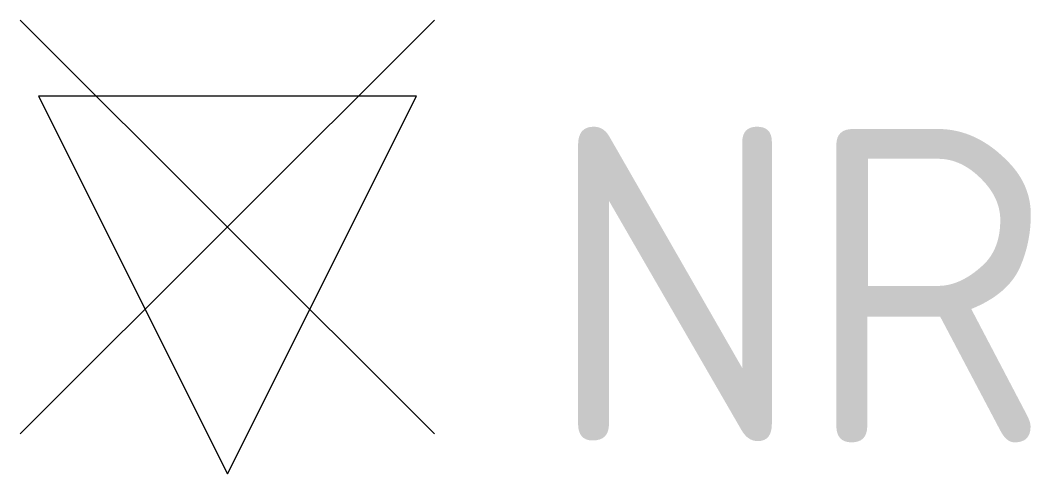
# Model space of a CAD drawing. Extents: x -1.64 to 6.38, y -1.96 to 1.64.
import ezdxf
from ezdxf.enums import TextEntityAlignment as Align

# ---------------------------------------------------------------- set-up
doc = ezdxf.new("R2010")
doc.units = 0
doc.header["$LTSCALE"] = 0.2
doc.styles.add('NLCS-ISO', font='NLCS-ISO.ttf')

msp = doc.modelspace()

# ---------------------------------------------------------------- linework, layer by layer
for p, q in [((-1.6439, -1.6439), (1.6439, 1.6439)), ((-1.6439, 1.6439), (1.6439, -1.6439))]:
    msp.add_line(p, q)
at = {"color": 0, "linetype": 'Continuous', "flags": 128}
msp.add_lwpolyline([(0, -1.9607), (1.5, 1.0393), (-1.5, 1.0393)], close=True, dxfattribs=at)

# ---------------------------------------------------------------- texts
at = {"style": 'NLCS-ISO'}
msp.add_attdef('NR', text='', height=2.5, dxfattribs=at).set_placement((2.5274, -0.4607), align=Align.MIDDLE_LEFT)

doc.saveas('drawing.dxf')
